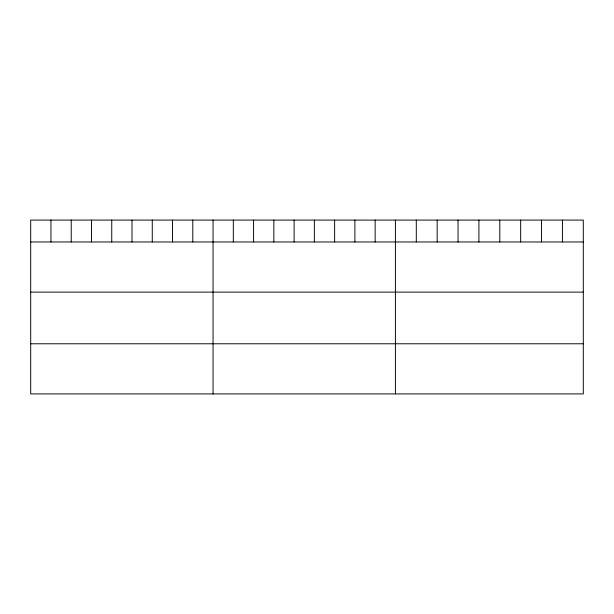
<?xml version="1.0" encoding="UTF-8"?>
<svg xmlns="http://www.w3.org/2000/svg" width="614" height="614" viewBox="0 0 614 614"><rect width="100%" height="100%" fill="white"/><g stroke="black" fill="none" stroke-linecap="round" stroke-linejoin="round"><path stroke-width="0.92" d="M583.3 241.97L583.3 393.919L30.7 393.919L30.7 220.081L583.3 220.081L583.3 241.97L30.7 241.97M30.7 292.111L583.3 292.111M30.7 343.779L583.3 343.779M562.424 220.081L562.424 241.97M541.548 220.081L541.548 241.97M520.672 220.081L520.672 241.97M499.796 220.081L499.796 241.97M478.92 220.081L478.92 241.97M458.044 220.081L458.044 241.97M437.168 220.081L437.168 241.97M416.292 220.081L416.292 241.97M395.416 220.081L395.416 393.919M375.154 220.081L375.154 241.97M354.892 220.081L354.892 241.97M334.63 220.081L334.63 241.97M314.368 220.081L314.368 241.97M294.106 220.081L294.106 241.97M273.844 220.081L273.844 241.97M253.582 220.081L253.582 241.97M233.32 220.081L233.32 241.97M213.058 220.081L213.058 393.919M192.796 220.081L192.796 241.97M172.534 220.081L172.534 241.97M152.272 220.081L152.272 241.97M132.01 220.081L132.01 241.97M111.748 220.081L111.748 241.97M91.486 220.081L91.486 241.97M71.224 220.081L71.224 241.97M50.962 220.081L50.962 241.97"/></g></svg>
